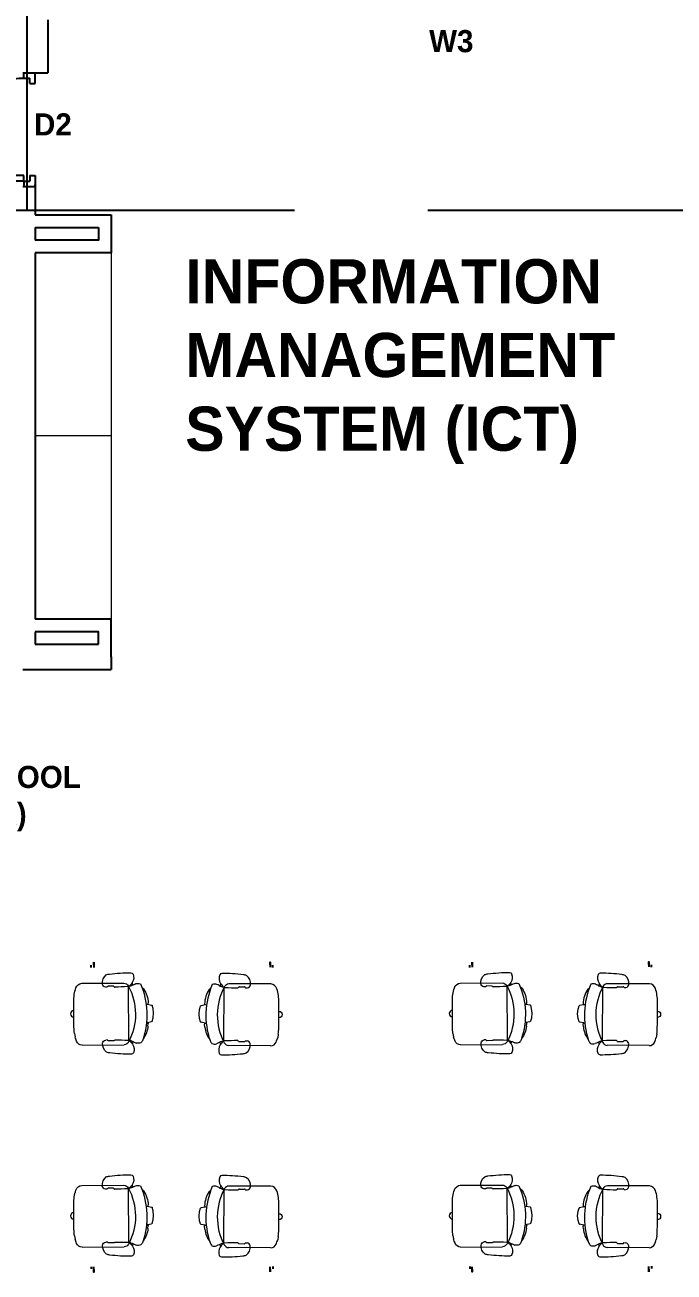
# Model space of a CAD drawing. Header units: inches. Extents: x 482566 to 494966, y -26460 to -22226.
# Drawn here: x 487428.2 to 487659.6, y -23958.4 to -23514.1 of the extents above; entities that cross this region are included whole.
import ezdxf

# ---------------------------------------------------------------- set-up
doc = ezdxf.new("R2010")
doc.units = ezdxf.units.IN
doc.header["$LTSCALE"] = 15
doc.header["$MEASUREMENT"] = 0
doc.linetypes.add('DASHED', pattern=[0.75, 0.5, -0.25])
doc.linetypes.add('TRATTEGGIATA2', pattern=[9.525, 6.35, -3.175])
doc.layers.add('A-furniture', color=50, linetype='Continuous', lineweight=9)
doc.layers.add('I-ANNO-TEXT', color=7, linetype='Continuous', lineweight=18)
for name, color, linetype in [('I-DOORS', 104, 'Continuous'), ('I-FURN', 4, 'Continuous'), ('I-WALL-IN', 3, 'Continuous'), ('SUI GAS LINE', 30, 'TRATTEGGIATA2')]:
    doc.layers.add(name, color=color, linetype=linetype)
doc.styles.add('MICRO', font='')
doc.styles.get('MICRO').set_extended_font_data('MicrogrammaSSi', bold=True)

# ---------------------------------------------------------------- blocks, each defined once
blk = doc.blocks.new('1505774114')
for p, q in [((381, 1577, 616), (411, 1577, 616)), ((413, 1557, 26), (395, 1557, 26)), ((2781, 1557, 26), (2799, 1557, 26)), ((2813, 1577, 616), (2783, 1577, 616)), ((381, -23, 616), (411, -23, 616)), ((413, -3, 26), (395, -3, 26)), ((2781, -3, 26), (2799, -3, 26)), ((2813, -23, 616), (2783, -23, 616))]:
    blk.add_line(p, q)
at = {"extrusion": (1.22461e-16, 1, 0)}
for centre, radius in [((-381, 586, 1577), 10.5), ((-381, 586, 1577), 8.5), ((-2813, 586, 1577), 10.5), ((-2813, 586, 1577), 8.5)]:
    blk.add_circle(centre, radius, dxfattribs=at)
at = {"extrusion": (0, -1, 0)}
for centre, radius in [((381, 586, 23), 10.5), ((381, 586, 23), 8.5), ((2813, 586, 23), 10.5), ((2813, 586, 23), 8.5)]:
    blk.add_circle(centre, radius, dxfattribs=at)
blk = doc.blocks.new('A$C6A0E07C9')
at = {"layer": 'A-furniture'}
for p, q in [((-0.2691, 0.1773), (-0.2664, 0.2046)), ((-0.2138, 0.2718), (0.1182, 0.2876)), ((-0.0121, 0.2424), (-0.025, 0.2422)), ((-0.0115, 0.2426), (-0.0121, 0.2424)), ((-0.0112, 0.2428), (-0.0115, 0.2426)), ((-0.0079, 0.2484), (-0.0112, 0.2428)), ((0.0377, 0.2515), (-0.0033, 0.2499)), ((0.0418, 0.2505), (0.045, 0.2473)), ((0.045, 0.2473), (0.0464, 0.2461)), ((0.0464, 0.2461), (0.0478, 0.2453)), ((0.0478, 0.2453), (0.0485, 0.2451)), ((0.1585, 0.2497), (0.1792, -0.1667)), ((0.3146, 0.1213), (0.3056, 0.1197)), ((0.3131, 0.1211), (0.3466, 0.116)), ((0.3152, 0.1516), (0.3188, 0.1294)), ((0.3514, 0.1128), (0.36, 0.0876)), ((-0.2907, 0.0196), (-0.2893, 0.0294)), ((-0.2883, 0.01), (-0.2907, 0.0196)), ((-0.2893, 0.0294), (-0.2841, 0.0379)), ((-0.2824, 0.002), (-0.2883, 0.01)), ((-0.2841, 0.0379), (-0.2762, 0.0438)), ((-0.2739, -0.003), (-0.2824, 0.002)), ((-0.2762, 0.0438), (-0.2666, 0.0462)), ((0.3636, 0.0146), (0.3576, -0.0113)), ((0.36, 0.0876), (0.3659, 0.0513)), ((0.3659, 0.0513), (0.3636, 0.0146)), ((-0.2641, -0.0045), (-0.2739, -0.003)), ((0.3108, -0.0224), (0.3218, -0.0234)), ((0.3197, -0.023), (0.3546, -0.0146)), ((0.3546, -0.0146), (0.3564, -0.0132)), ((0.3564, -0.0132), (0.3576, -0.0113)), ((0.0087, -0.176), (-0.0042, -0.1772)), ((0.0094, -0.1763), (0.0087, -0.176)), ((0.0097, -0.1764), (0.0094, -0.1763)), ((0.0135, -0.1816), (0.0097, -0.1764)), ((0.0591, -0.1802), (0.0183, -0.1827)), ((0.0631, -0.1788), (0.066, -0.1753)), ((0.066, -0.1753), (0.0673, -0.174)), ((0.0673, -0.174), (0.0686, -0.173)), ((0.0686, -0.173), (0.0692, -0.1728)), ((0.2962, -0.1472), (0.2839, -0.1595)), ((-0.1895, -0.2174), (0.1433, -0.1996))]:
    blk.add_line(p, q, dxfattribs=at)
for centre, radius, start, end in [((0.0274, 0.2777), 0.0792, 129.49988, 189.11522), ((0.0065, 0.2825), 0.0635, 94.07923, 117.59377), ((0.2241, -0.8917), 1.2574, 92.35943, 100.17565), ((0.1721, 0.3454), 0.0192, 28.12557, 89.24362), ((0.1209, 0.3234), 0.0749, 330.37939, 24.51295), ((0.5941, -0.0351), 0.8932, 162.12026, 164.43231), ((-0.21, 0.2233), 0.0487, 94.52598, 161.01093), ((-0.0222, 0.2712), 0.0292, 192.00474, 264.44095), ((-0.0038, 0.2437), 0.00623, 84.84548, 131.31741), ((0.0374, 0.2414), 0.0101, 64.52807, 88.63913), ((0.0007, 1.5534), 1.3091, 272.08986, 276.67605), ((0.117, 0.2414), 0.0463, 34.09018, 88.4441), ((0.1493, 0.274), 0.0211, 279.8693, 313.34338), ((-0.2488, 0.0248), 0.4712, 334.59734, 30.97321), ((0.1704, 0.2449), 0.0129, 130.13659, 158.01734), ((0.1866, 0.1808), 0.0779, 100.05254, 108.26721), ((0.1077, 0.3263), 0.0879, 309.67257, 333.02228), ((-1.1254, 2.7931), 2.8487, 297.11573, 298.06946), ((-0.9196, -0.0126), 1.143, 14.09314, 15.00562), ((0.2336, 0.2226), 0.0597, 72.52818, 107.70113), ((0.1951, 0.2221), 0.0806, 25.51985, 45.53867), ((-0.3014, 0.0263), 0.6141, 339.61076, 22.04666), ((0.1276, 0.1249), 0.1894, 8.09249, 40.8276), ((0.1816, 0.1421), 0.4521, 175.52891, 182.09908), ((72.2191, 3.6268), 72.5738, 182.765274, 182.924882), ((0.31, 0.1288), 0.0088, 301.08798, 3.16667), ((0.3467, 0.1108), 0.00513, 22.81842, 91.00758), ((0.0809, -0.0616), 0.3414, 182.48103, 200.75528), ((0.1162, -0.0378), 0.2107, 328.69616, 1.80788), ((0.3177, -0.0315), 0.00903, 2.12372, 63.37094), ((-0.1856, -0.1603), 0.0572, 202.88209, 266.11689), ((0.0015, -0.2058), 0.0292, 101.25248, 173.68869), ((0.0171, -0.1766), 0.00623, 234.37601, 280.84795), ((0.0579, -0.1702), 0.0101, 277.0543, 301.16536), ((0.1515, -1.4793), 1.3091, 89.01739, 93.60357), ((0.138, -0.155), 0.0449, 276.79393, 330.15211), ((0.1724, -0.1915), 0.0211, 52.35005, 85.82413), ((0.197, -0.1553), 0.0211, 212.66016, 229.03524), ((0.1633, -0.2919), 0.1223, 63.05477, 80.63565), ((0.1362, -0.2476), 0.0879, 32.67116, 56.02087), ((-0.9196, -0.0126), 1.143, 350.69637, 351.61264), ((0.3239, 0.0551), 0.2601, 246.15386, 250.81737), ((0.249, -0.1528), 0.0392, 254.29981, 275.99109), ((0.2537, -0.1401), 0.0518, 269.3553, 293.37881), ((0.0516, -0.2073), 0.0792, 176.57822, 236.19355), ((0.0312, -0.2142), 0.0635, 248.09967, 271.6142), ((0.1312, 0.9758), 1.2574, 265.51777, 273.33401), ((0.2022, -0.2604), 0.0192, 276.44982, 337.56787), ((0.1491, -0.2435), 0.0749, 341.18048, 35.31404)]:
    blk.add_arc(centre, radius, start, end, dxfattribs=at)
blk = doc.blocks.new('door 1')
for p, q in [((85.7, 0), (0, 0)), ((0, -90), (0, 0)), ((85.7, -42.9), (85.7, 0)), ((814.3, 0), (900, 0)), ((814.3, -42.9), (814.3, 0)), ((900, -90), (900, 0)), ((42.9, -90), (0, -90)), ((85.7, -42.9), (42.9, -42.9)), ((42.9, -90), (42.9, -42.9)), ((42.9, -90), (42.9, -42.9)), ((42.9, -90), (42.9, -910.9)), ((42.9, -90), (85.7, -90)), ((85.7, -90), (85.7, -909.2)), ((814.3, -42.9), (857.1, -42.9)), ((857.1, -90), (857.1, -42.9)), ((857.1, -90), (857.1, -42.9)), ((857.1, -90), (900, -90)), ((857.1, -90), (857.1, -90)), ((-21.4, -652.1), (-21.4, -748.5)), ((0, -652.1), (-21.4, -652.1)), ((0, -652.1), (0, -737.8)), ((128.6, -652.1), (128.6, -737.8)), ((128.6, -652.1), (150, -652.1)), ((150, -652.1), (150, -748.5)), ((32.1, -737.8), (0, -737.8)), ((32.1, -770), (0, -770)), ((32.1, -727.1), (32.1, -780.7)), ((42.9, -727.1), (32.1, -727.1)), ((42.9, -780.7), (32.1, -780.7)), ((85.7, -727.1), (96.4, -727.1)), ((85.7, -780.7), (96.4, -780.7)), ((96.4, -727.1), (96.4, -780.7)), ((96.4, -737.8), (128.6, -737.8)), ((96.4, -770), (128.6, -770))]:
    blk.add_line(p, q)
at = {"linetype": 'DASHED', "ltscale": 50}
blk.add_arc((32.1, -85.7), 825.3, 270.74499, 1.39718, dxfattribs=at)
for centre, start, end in [((0, -748.5), 180, 270), ((128.6, -748.5), 270, 0)]:
    blk.add_arc(centre, 21.4, start, end)
blk = doc.blocks.new('pivot door')
blk.add_line((-188253.1, -329835.2), (-188265.1, -329835.2))
at = {"layer": 'I-DOORS', "rotation": 180}
blk.add_blockref('door 1', (-188253.1, -329835.2), dxfattribs=at)

msp = doc.modelspace()

# ---------------------------------------------------------------- linework, layer by layer
at = {"layer": 'A-furniture'}
msp.add_line((487458.9, -23595.22, 6.93), (487458.9, -23725.72, 6.93), dxfattribs=at)
at = {"layer": 'A-furniture', "elevation": 6.93}
msp.add_lwpolyline([(487458.9, -23660.47), (487431.9, -23660.47)], dxfattribs=at)
at = {"layer": 'I-WALL-IN'}
for p, q in [((487436.4, -23512.22, 6.93), (487436.4, -23531.1, 6.93)), ((487427.4, -23531.1, 6.93), (487431.9, -23531.1, 6.93)), ((487431.9, -23531.1, 6.93), (487436.4, -23531.1, 6.93)), ((487427.4, -23571.6, 6.93), (487431.9, -23571.6, 6.93)), ((487431.9, -23571.6, 6.93), (487431.9, -23581.72, 6.93)), ((487431.9, -23581.72, 6.93), (487458.9, -23581.72, 6.93)), ((487431.9, -23586.22, 6.93), (487454.4, -23586.22, 6.93)), ((487431.9, -23586.22, 6.93), (487431.9, -23590.72, 6.93)), ((487431.9, -23595.22, 6.93), (487431.9, -23725.72, 6.93)), ((487431.9, -23730.22, 6.93), (487431.9, -23734.72, 6.93)), ((487431.9, -23734.72, 6.93), (487454.4, -23734.72, 6.93)), ((487458.9, -23739.22, 6.93), (487458.9, -23743.72, 6.93)), ((487427.4, -23743.72, 6.93), (487431.9, -23743.72, 6.93)), ((487431.9, -23743.72, 6.93), (487454.4, -23743.72, 6.93)), ((487454.4, -23743.72, 6.93), (487458.9, -23743.72, 6.93))]:
    msp.add_line(p, q, dxfattribs=at)
at = {"layer": 'I-WALL-IN', "elevation": 6.93}
for points in [[(487458.9, -23581.72), (487458.9, -23595.22), (487431.9, -23595.22)], [(487454.4, -23586.22), (487454.4, -23590.72), (487431.9, -23590.72)], [(487458.9, -23739.22), (487458.9, -23725.72), (487431.9, -23725.72)], [(487454.4, -23734.72), (487454.4, -23730.22), (487431.9, -23730.22)]]:
    msp.add_lwpolyline(points, dxfattribs=at)
at = {"layer": 'SUI GAS LINE'}
for p, q in [((487429, -23580), (487429, -23312)), ((487275.5, -23580), (487429, -23580)), ((487429, -23580), (487777.5, -23580))]:
    msp.add_line(p, q, dxfattribs=at)

# ---------------------------------------------------------------- block references
at = {"layer": 'A-furniture'}
for p, xscale, yscale, zscale, rotation in [((487457.52, -23864.76, 43.08), -45.00000000027777, 45, 45.00000000000001, 183.1434728386661), ((487506.86, -23865.02, 3.9), 45.00000000027777, 45.00000000027777, 45.00000000027777, 176.8565271613339), ((487592.45, -23864.69, 42.84), -45.00000000027777, 45, 45.00000000000001, 183.1434728386661), ((487641.8, -23864.95, 3.67), 45.00000000027777, 45.00000000027777, 45.00000000027777, 176.8565271613339), ((487457.52, -23936.76, 43.89), -45.00000000027777, 45, 45.00000000000001, 183.1434728386661), ((487506.86, -23937.02, 4.71), 45.00000000027777, 45.00000000027777, 45.00000000027777, 176.8565271613339), ((487592.45, -23936.69, 43.65), -45.00000000027777, 45, 45.00000000000001, 183.1434728386661), ((487641.8, -23936.95, 4.48), 45.00000000027777, 45.00000000027777, 45.00000000027777, 176.8565271613339)]:
    msp.add_blockref('A$C6A0E07C9', p, dxfattribs=dict(at, xscale=xscale, yscale=yscale, zscale=zscale, rotation=rotation))
at = {"layer": 'I-DOORS', "xscale": -0.04499999998952262, "yscale": 0.04499999998952262, "zscale": 0.04499999999999744, "rotation": 90}
msp.add_blockref('pivot door', (472589.32, -32042.99, 6.93), dxfattribs=at)
at = {"layer": 'I-FURN', "linetype": 'TRATTEGGIATA2', "xscale": 0.04499999998952262, "yscale": 0.04499999998952262, "zscale": 0.04499999998952262, "rotation": 90}
for p in [(487451.7, -23975.03, -25.96), (487586.64, -23974.96, -26.2), (487721.57, -23974.89, -26.44)]:
    msp.add_blockref('1505774114', p, dxfattribs=at)

# ---------------------------------------------------------------- texts
at = {"layer": 'I-ANNO-TEXT', "attachment_point": 1, "style": 'MICRO'}
for s, width, insert, char_height in [('{\\fBahnschrift Light|b1|i0|c0|p34;W3}', 7.4099, (487572.29, -23515.88, 6.93), 7.875), ('{\\fBahnschrift Light|b1|i0|c0|p34;D2}', 7.4099, (487431.43, -23545.55, 6.93), 7.875), ('{\\fBahnschrift Light|b1|i0|c0|p34;INFORMATION\\PMANAGEMENT\\PSYSTEM (ICT)}', 6800.2533, (487485.34, -23597.51, 6.93), 15.75), ('{\\fBahnschrift Light|b1|i0|c0|p34;OPEN POOL\\P(11 PAX)}', 2474.1483, (487385.52, -23778.02, 6.93), 7.875)]:
    msp.add_mtext_dynamic_manual_height_columns(s, width=width, gutter_width=1.5, heights=[0], dxfattribs=dict(at, insert=insert, char_height=char_height))

doc.saveas('drawing.dxf')
